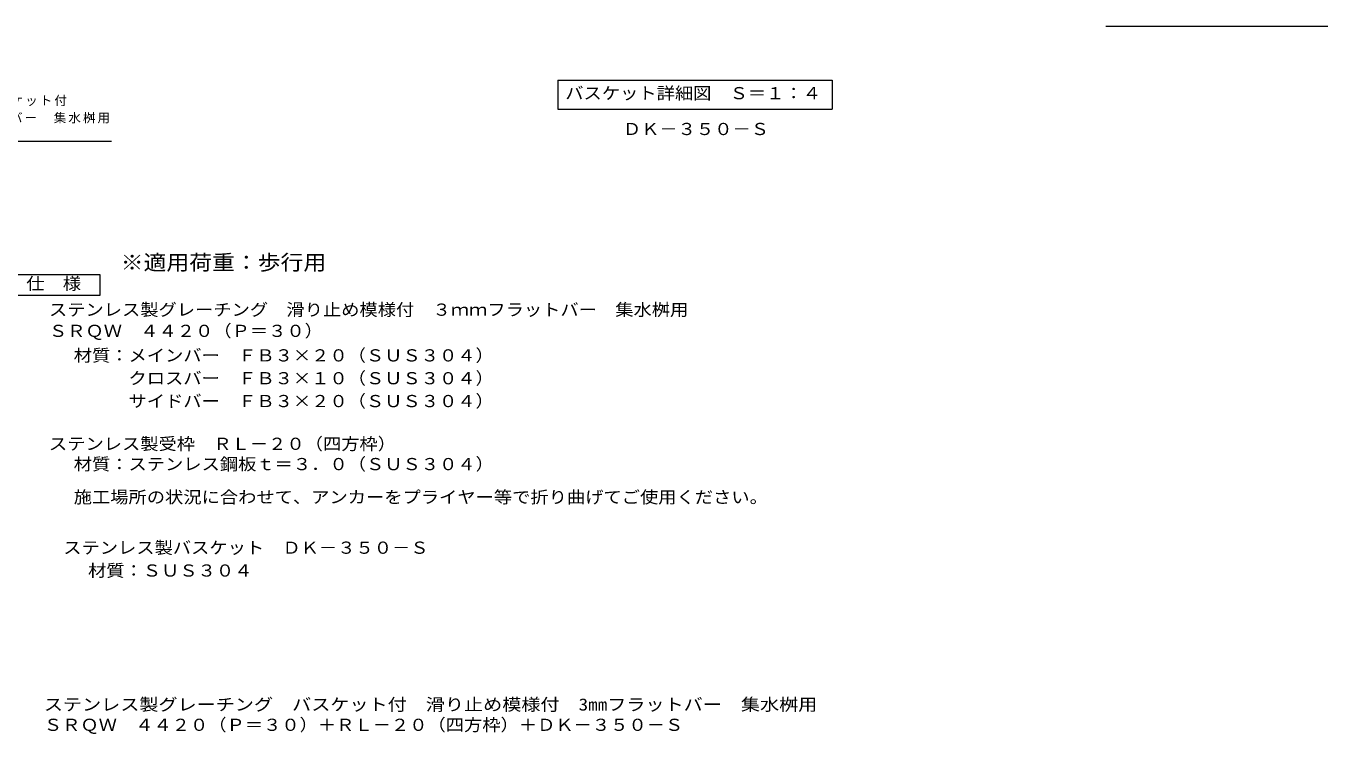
# Model space of a CAD drawing. Units: millimetres at full size, sheet at 1:4, with parts at other scales. Extents: x -838 to 1044, y -781 to 782.
# Drawn here: x -210 to 1044, y -781 to -99 of the extents above; entities that cross this region are included whole.
import ezdxf
from ezdxf.enums import TextEntityAlignment as Align

# ---------------------------------------------------------------- set-up
doc = ezdxf.new("R2010")
doc.units = ezdxf.units.MM
doc.header["$LTSCALE"] = 4
for name, color, linetype, lineweight in [('A-1_躯体', 3, 'Continuous', 9), ('A-5_文字', 7, 'Continuous', 9), ('D-4_その他', 7, 'Continuous', 9), ('D-5_文字', 7, 'Continuous', 9), ('F-5_F-5ﾚｲﾔ', 7, 'Continuous', 9), ('F-7_F-7ﾚｲﾔ', 2, 'Continuous', 9)]:
    doc.layers.add(name, color=color, linetype=linetype, lineweight=lineweight)
doc.styles.add('ＭＳ ゴシック', font='')
doc.styles.get('ＭＳ ゴシック').set_extended_font_data('MS Gothic')

msp = doc.modelspace()

# ---------------------------------------------------------------- linework, layer by layer
at = {"layer": 'A-5_文字'}
for p, q in [((302.393, -150.984), (566.793, -150.984)), ((566.793, -150.984), (566.793, -178.984))]:
    msp.add_line(p, q, dxfattribs=at)
msp.add_lwpolyline([(302.393, -150.984), (302.393, -178.984), (566.793, -178.984)], dxfattribs=at)
at = {"layer": 'D-5_文字'}
msp.add_line((-436.622, -209.956), (-127.505, -209.956), dxfattribs=at)
msp.add_lwpolyline([(-228.713, -358.337), (-228.713, -338.337), (-138.713, -338.337), (-138.713, -358.337)], close=True, dxfattribs=at)
at = {"layer": 'F-7_F-7ﾚｲﾔ', "color": 7}
msp.add_line((830.36, -98.984), (1044.36, -98.984), dxfattribs=at)

# ---------------------------------------------------------------- texts
at = {"layer": 'A-1_躯体', "color": 2, "style": 'ＭＳ ゴシック', "width": 1.1}
msp.add_text('ＤＫ－３５０－Ｓ', height=11.73, dxfattribs=at).set_placement((365.061, -207.493), align=Align.BOTTOM_LEFT)
at = {"layer": 'A-5_文字', "color": 2, "style": 'ＭＳ ゴシック', "width": 1.1}
msp.add_text('バスケット詳細図\u3000Ｓ＝１：４', height=11.73, dxfattribs=at).set_placement((309.593, -172.984), align=Align.BOTTOM_LEFT)
at = {"layer": 'D-4_その他', "color": 2, "style": 'ＭＳ ゴシック', "width": 1.1}
for s, p in [('ステンレス製バスケット\u3000ＤＫ－３５０－Ｓ', (-174.1, -610.7)), ('材質：ＳＵＳ３０４', (-150.215, -632.7))]:
    msp.add_text(s, height=11.73, dxfattribs=at).set_placement(p, align=Align.BOTTOM_LEFT)
at = {"layer": 'D-5_文字', "color": 3, "style": 'ＭＳ ゴシック', "width": 1.1}
msp.add_text('※適用荷重：歩行用', height=14.66, dxfattribs=at).set_placement((-118.713, -338.337), align=Align.BOTTOM_LEFT)
at = {"layer": 'D-5_文字', "color": 2, "style": 'ＭＳ ゴシック', "width": 1.1}
for s, p in [('仕\u3000様', (-209.713, -356.337)), ('ステンレス製グレーチング\u3000滑り止め模様付\u3000３ｍｍフラットバー\u3000集水桝用', (-187.877, -381.506)), ('ＳＲＱＷ\u3000４４２０（Ｐ＝３０）', (-187.877, -401.893)), ('材質：メインバー\u3000ＦＢ３×２０（ＳＵＳ３０４）', (-163.992, -425.506)), ('\u3000\u3000\u3000クロスバー\u3000ＦＢ３×１０（ＳＵＳ３０４）', (-163.992, -447.506)), ('\u3000\u3000\u3000サイドバー\u3000ＦＢ３×２０（ＳＵＳ３０４）', (-163.992, -469.506)), ('ステンレス製受枠\u3000ＲＬ－２０（四方枠）', (-187.877, -510.659)), ('材質：ステンレス鋼板ｔ＝３．０（ＳＵＳ３０４）', (-163.992, -530.203)), ('施工場所の状況に合わせて、アンカーをプライヤー等で折り曲げてご使用ください。', (-163.992, -562.006))]:
    msp.add_text(s, height=11.73, dxfattribs=at).set_placement(p, align=Align.BOTTOM_LEFT)
at = {"layer": 'D-5_文字', "char_height": 8.798, "attachment_point": 7, "style": 'ＭＳ ゴシック'}
for s, insert in [('\\T1.17;ステンレス製グレーチング\u3000バスケット付', (-435.297, -176.088)), ('\\T1.17;滑り止め模様付\u3000３ｍｍフラットバー\u3000集水桝用', (-435.918, -192.751))]:
    msp.add_mtext(s, dxfattribs=dict(at, insert=insert))
at = {"layer": 'F-5_F-5ﾚｲﾔ', "color": 2, "style": 'ＭＳ ゴシック'}
for s, width, p in [('ステンレス製グレーチング\u3000バスケット付\u3000滑り止め模様付\u30003㎜フラットバー\u3000集水桝用', 1.15, (-192.756, -761.699)), ('ＳＲＱＷ\u3000４４２０（Ｐ＝３０）＋ＲＬ－２０（四方枠）＋ＤＫ－３５０－Ｓ', 1.1, (-192.756, -781.273))]:
    msp.add_text(s, height=11.73, dxfattribs=dict(at, width=width)).set_placement(p, align=Align.BOTTOM_LEFT)

doc.saveas('drawing.dxf')
